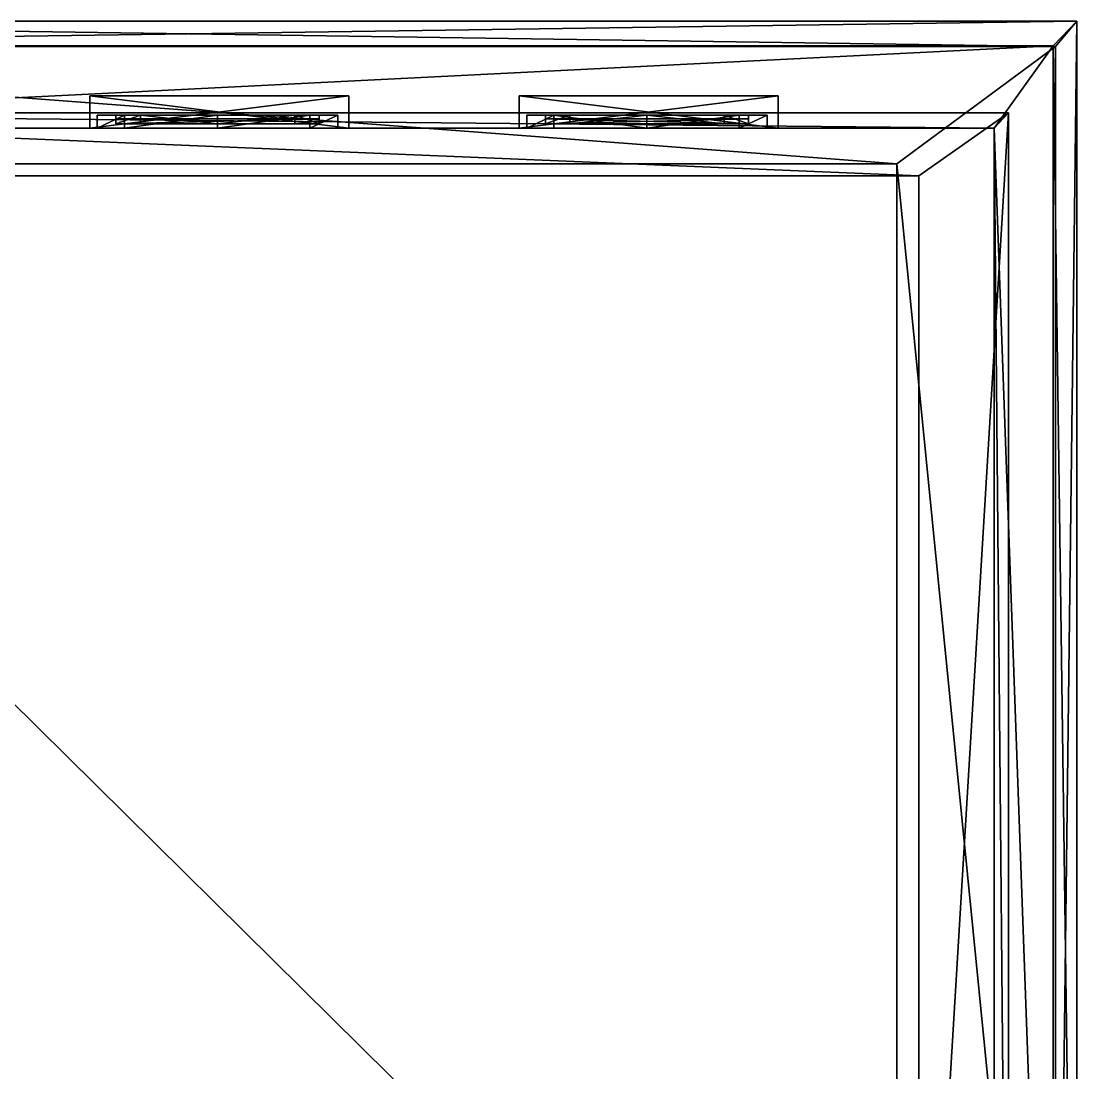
# Model space of a CAD drawing. Extents: x -2.72 to 2.12, y -2.72 to 2.11.
# Drawn here: x -0.3 to 2.121, y -0.308 to 2.105 of the extents above; entities that cross this region are included whole.
import ezdxf

# ---------------------------------------------------------------- set-up
doc = ezdxf.new("R2010")
doc.units = 0
doc.layers.add('Kleines_Haus_Jody', color=254, linetype='CONTINUOUS')

msp = doc.modelspace()

# ---------------------------------------------------------------- meshes
at = {"layer": 'Kleines_Haus_Jody', "color": 254}
mesh = msp.add_polyface(dxfattribs=at)
corners = [(-0.675983, 1.889329, 2.929044), (-0.633182, 1.889329, 2.928937), (-0.633182, 1.889329, 3.613306), (-0.73134, 1.88933, 3.706835), (-0.697573, 1.88933, 3.727545), (-0.909137, 1.88933, 3.78488), (-0.675983, 1.889329, 3.613413), (-0.633182, 1.889329, 3.613306), (-0.633182, 1.889329, 2.928937), (-0.633182, 1.859256, 2.928937), (-0.675983, 1.869481, 2.929044), (-0.675983, 1.889329, 2.929044), (-0.675983, 1.889329, 3.613413), (-0.675983, 1.869481, 3.613413), (-0.675983, 1.889329, 3.613413), (-0.73134, 1.88933, 3.706835), (-0.697573, 1.88933, 3.727545), (-0.697573, 1.859256, 3.727545), (-0.909137, 1.859256, 3.78488), (-0.73134, 1.869481, 3.706835), (-0.73134, 1.88933, 3.706835), (-0.909214, 1.88933, 3.751176), (-0.607961, 1.93414, 2.907348), (-0.607961, 1.859256, 2.907348), (-0.607961, 1.859256, 2.934453), (-1.202221, 1.93414, 2.907348), (-0.607961, 1.93414, 2.907348), (-0.607961, 1.93414, 2.934453), (-0.607961, 1.859256, 2.907348), (-0.607961, 1.93414, 2.907348), (-1.202221, 1.93414, 2.907348), (-0.607961, 1.93414, 2.934453), (-0.607961, 1.859256, 2.934453), (-1.202221, 1.859256, 2.934453), (-0.675983, 1.881128, 3.148319), (-0.675983, 1.881128, 3.170383), (-1.141953, 1.881128, 3.170383), (-0.675983, 1.881128, 3.379014), (-0.675983, 1.881128, 3.401079), (-1.141953, 1.881128, 3.401079), (-1.141953, 1.881128, 3.401079), (-0.675983, 1.881128, 3.401079), (-0.675983, 1.869481, 3.401079), (-0.73134, 1.869481, 3.706835), (-0.909214, 1.869481, 3.751176), (-0.675983, 1.869481, 3.613413), (-1.141953, 1.869481, 3.615597), (-0.125653, 1.88933, 2.934453), (-0.125653, 1.88933, 3.615597), (-0.125652, 1.859256, 3.615597), (-0.143119, 1.934139, 2.934453), (-0.143119, 1.859256, 2.934453), (-0.143119, 1.859256, 2.907348), (-1.903226, 2.10517, 2.131253), (-1.854395, 2.047319, 2.089201), (2.072573, 2.047322, 2.089201), (-1.903226, 2.10517, 2.236997), (-1.903226, 2.10517, 2.131253), (2.121404, 2.105173, 2.131253), (-1.849083, 2.048254, 2.296352), (-1.903226, 2.10517, 2.236997), (2.121405, 2.105173, 2.236997), (-1.703614, 1.859254, 2.296351), (-1.849083, 2.048254, 2.296352), (2.067262, 2.048258, 2.296353), (-0.909214, 1.88933, 3.751176), (-0.675983, 1.869481, 3.613413), (-0.73134, 1.869481, 3.706835), (-0.697573, 1.859256, 3.727545), (-0.697573, 1.88933, 3.727545), (-0.909137, 1.88933, 3.78488), (-0.909214, 1.869481, 3.751176), (-0.607961, 1.93414, 2.934453), (-1.141953, 1.869481, 3.170383), (-0.675983, 1.881128, 3.170383), (-0.675983, 1.869481, 3.170383), (-0.675983, 1.881128, 3.148319), (-1.141953, 1.869481, 3.148319), (-0.675983, 1.869481, 3.148319), (-0.675983, 1.881128, 3.379014), (-1.141953, 1.869481, 3.379014), (-0.675983, 1.869481, 3.379014), (-1.141953, 1.869481, 2.934453), (-0.675983, 1.869481, 2.929044), (-0.125653, 1.859256, 2.934453), (-0.143119, 1.934139, 2.907348), (1.931441, 1.859255, 4.690463), (-1.71649, 1.894776, 4.740113), (-1.703615, 1.859254, 4.690464)]
mesh.append_faces([[corners[k] for k in face] for face in [(0, 1, 2), (3, 4, 5), (6, 2, 4), (7, 8, 9), (10, 11, 12), (13, 14, 15), (16, 17, 18), (19, 20, 21), (22, 23, 24), (25, 26, 27), (28, 29, 30), (31, 32, 33), (34, 35, 36), (37, 38, 39), (40, 41, 42), (43, 44, 45), (44, 46, 45), (47, 48, 49), (50, 51, 52), (53, 54, 55), (56, 57, 58), (59, 60, 61), (62, 63, 64), (0, 2, 6), (3, 5, 65), (6, 4, 3), (10, 12, 66), (13, 15, 67), (7, 68, 69), (16, 18, 70), (19, 21, 71), (22, 24, 72), (73, 74, 75), (76, 77, 78), (79, 80, 81), (45, 82, 83), (47, 49, 84), (50, 52, 85), (86, 87, 88)]], dxfattribs={"color": 254})
mesh = msp.add_polyface(dxfattribs=at)
corners = [(0.383118, 1.889329, 2.929044), (0.425919, 1.889329, 2.928937), (0.425919, 1.889329, 3.613306), (0.327761, 1.88933, 3.706835), (0.361529, 1.88933, 3.727545), (0.149964, 1.88933, 3.78488), (0.383118, 1.889329, 3.613413), (0.425919, 1.889329, 3.613306), (0.425919, 1.889329, 2.928937), (0.425919, 1.859256, 2.928937), (0.383118, 1.869481, 2.929044), (0.383118, 1.889329, 2.929044), (0.383118, 1.889329, 3.613413), (0.383118, 1.869481, 3.613413), (0.383118, 1.889329, 3.613413), (0.327761, 1.88933, 3.706835), (0.361529, 1.88933, 3.727545), (0.361529, 1.859256, 3.727545), (0.149964, 1.859256, 3.78488), (0.45114, 1.934139, 2.907348), (0.45114, 1.859256, 2.907348), (0.45114, 1.859256, 2.934453), (0.45114, 1.934139, 2.934453), (0.45114, 1.859256, 2.934453), (-0.143119, 1.859256, 2.934453), (0.327761, 1.869481, 3.706835), (0.149888, 1.869481, 3.751176), (0.383118, 1.869481, 3.613413), (0.90205, 1.88933, 2.934453), (0.90205, 1.88933, 3.615597), (0.85925, 1.88933, 3.615597), (0.958266, 1.88933, 3.707434), (0.9212, 1.88933, 3.724287), (1.134866, 1.88933, 3.78488), (1.13479, 1.88933, 3.751176), (0.958266, 1.88933, 3.707434), (0.958266, 1.869481, 3.707435), (0.958266, 1.88933, 3.707434), (0.90205, 1.88933, 3.615597), (0.90205, 1.869481, 3.615597), (0.90205, 1.869481, 2.934453), (0.90205, 1.869481, 3.615597), (0.90205, 1.88933, 3.615597), (0.85925, 1.88933, 2.934453), (0.85925, 1.88933, 3.615597), (0.85925, 1.859255, 3.615597), (0.841783, 1.934139, 2.934453), (0.841783, 1.859255, 2.934453), (0.841783, 1.859255, 2.907348), (0.958266, 1.869481, 3.707435), (0.90205, 1.869481, 3.615597), (1.13479, 1.869481, 3.751176), (1.931441, 1.859255, 4.690463), (1.964327, 1.894779, 4.740113), (-1.71649, 1.894776, 4.740113), (0.383118, 1.869481, 3.613413), (0.327761, 1.869481, 3.706835), (0.361529, 1.859256, 3.727545), (0.361529, 1.88933, 3.727545), (0.327761, 1.88933, 3.706835), (0.149888, 1.869481, 3.751176), (0.327761, 1.869481, 3.706835), (0.45114, 1.934139, 2.934453), (0.85925, 1.88933, 2.934453), (0.9212, 1.88933, 3.724287), (0.958266, 1.869481, 3.707435), (0.90205, 1.88933, 2.934453), (0.841783, 1.934139, 2.907348), (0.841783, 1.934139, 2.907348), (1.436042, 1.934139, 2.934453), (0.841783, 1.934139, 2.934453), (1.436042, 1.859255, 2.907348), (0.841783, 1.934139, 2.907348), (0.841783, 1.859255, 2.907348), (-1.854395, 2.047319, 2.089201), (1.708436, 1.777707, 2.089201), (2.072573, 2.047322, 2.089201), (-1.903226, 2.10517, 2.131253), (2.072573, 2.047322, 2.089201), (2.121404, 2.105173, 2.131253), (-1.903226, 2.10517, 2.236997), (2.121404, 2.105173, 2.131253), (2.121405, 2.105173, 2.236997), (-1.849083, 2.048254, 2.296352), (2.121405, 2.105173, 2.236997), (2.067262, 2.048258, 2.296353), (-1.703614, 1.859254, 2.296351), (2.067262, 2.048258, 2.296353), (1.931441, 1.859256, 2.296351)]
mesh.append_faces([[corners[k] for k in face] for face in [(0, 1, 2), (3, 4, 5), (6, 2, 4), (7, 8, 9), (10, 11, 12), (13, 14, 15), (16, 17, 18), (19, 20, 21), (22, 23, 24), (25, 26, 27), (28, 29, 30), (29, 31, 32), (33, 32, 31), (34, 35, 36), (37, 38, 39), (40, 41, 42), (43, 44, 45), (46, 47, 48), (49, 50, 51), (52, 53, 54), (0, 2, 6), (6, 4, 3), (10, 12, 55), (13, 15, 56), (7, 57, 58), (59, 60, 61), (19, 21, 62), (28, 30, 63), (29, 32, 30), (64, 45, 44), (37, 39, 65), (40, 42, 66), (46, 48, 67), (68, 69, 70), (71, 72, 73), (74, 75, 76), (77, 78, 79), (80, 81, 82), (83, 84, 85), (86, 87, 88)]], dxfattribs={"color": 254})
mesh = msp.add_polyface(dxfattribs=at)
corners = [(-0.633182, 1.889329, 3.613306), (-0.633182, 1.859256, 3.613306), (-0.697573, 1.859256, 3.727545), (0.425919, 1.889329, 3.613306), (0.425919, 1.859256, 3.613306), (0.361529, 1.859256, 3.727545), (1.410821, 1.889329, 3.613306), (1.410821, 1.859255, 3.613306), (1.346431, 1.859255, 3.727545), (1.346431, 1.88933, 3.727545), (1.346431, 1.859255, 3.727545), (1.134866, 1.859256, 3.78488), (1.134866, 1.859256, 3.78488), (0.9212, 1.859255, 3.724287), (0.9212, 1.88933, 3.724287), (0.9212, 1.88933, 3.724287), (0.9212, 1.859255, 3.724287), (0.85925, 1.859255, 3.615597), (1.931441, 1.859255, 4.690463), (-1.703615, 1.859254, 4.690464), (-1.703614, 1.859254, 2.296351), (1.964329, -1.743129, 4.740113), (1.964327, 1.894779, 4.740113), (1.931441, 1.859255, 4.690463), (1.708438, -1.639619, 2.089201), (1.708436, 1.777707, 2.089201), (1.708437, 1.777708, 0.000001), (-1.708438, 1.777704, 2.089201), (-1.708439, 1.777707, 0.000001), (1.708437, 1.777708, 0.000001), (-1.854395, 2.047319, 2.089201), (-1.708438, 1.777704, 2.089201), (1.708436, 1.777707, 2.089201), (2.072575, -1.882205, 2.089201), (2.072573, 2.047322, 2.089201), (2.121404, 2.105173, 2.131253), (2.072573, 2.047322, 2.089201), (2.072575, -1.882205, 2.089201), (2.121405, 2.105173, 2.236997), (2.121404, 2.105173, 2.131253), (2.121406, -1.940056, 2.131253), (2.067262, 2.048258, 2.296353), (2.121405, 2.105173, 2.236997), (2.121406, -1.940056, 2.236997), (1.931441, 1.859256, 2.296351), (2.067262, 2.048258, 2.296353), (2.067263, -1.883141, 2.296351), (1.145522, -1.321655, 1.904107), (1.368137, -1.321655, 1.852263), (0.921205, -1.321655, 1.851215), (1.759213, 1.750281, 4.88676), (-1.542773, 1.750279, 4.88676), (-1.71649, 1.894776, 4.740113), (1.759215, -1.513213, 4.88676), (1.759213, 1.750281, 4.88676), (1.964327, 1.894779, 4.740113), (-1.542773, 1.750279, 4.88676), (1.759213, 1.750281, 4.88676), (1.759215, -1.513213, 4.88676), (1.931441, 1.859255, 4.690463), (1.931441, 1.859256, 2.296351), (1.931443, -1.724438, 2.296351), (-0.633182, 1.859256, 2.928937), (0.425919, 1.859256, 2.928937), (1.410821, 1.859255, 2.928937), (0.85925, 1.88933, 2.934453), (0.85925, 1.859255, 2.934453), (1.931441, 1.859256, 2.296351), (1.931443, -1.72444, 4.690462), (1.708439, -1.639619, -0.000001), (1.708436, 1.777707, 2.089201), (1.708438, -1.639619, 2.089201), (2.121406, -1.940056, 2.131253), (2.121406, -1.940056, 2.236997), (2.067263, -1.883141, 2.296351), (1.931443, -1.724438, 2.296351), (1.444558, -1.321655, 0.259412), (0.850461, -1.321655, 1.709108), (1.444557, -1.321655, 1.712928), (1.964327, 1.894779, 4.740113), (1.964329, -1.743129, 4.740113), (-1.542771, -1.513215, 4.88676), (1.931443, -1.72444, 4.690462)]
mesh.append_faces([[corners[k] for k in face] for face in [(0, 1, 2), (3, 4, 5), (6, 7, 8), (9, 10, 11), (12, 13, 14), (15, 16, 17), (18, 19, 20), (21, 22, 23), (24, 25, 26), (27, 28, 29), (30, 31, 32), (33, 34, 32), (35, 36, 37), (38, 39, 40), (41, 42, 43), (44, 45, 46), (47, 48, 49), (50, 51, 52), (53, 54, 55), (56, 57, 58), (59, 60, 61), (0, 62, 1), (3, 63, 4), (6, 64, 7), (65, 17, 66), (18, 20, 67), (21, 23, 68), (24, 26, 69), (27, 29, 70), (33, 32, 71), (35, 37, 72), (38, 40, 73), (41, 43, 74), (44, 46, 75), (76, 77, 78), (48, 77, 49), (50, 52, 79), (53, 55, 80), (56, 58, 81), (59, 61, 82)]], dxfattribs={"color": 254})
mesh = msp.add_polyface(dxfattribs=at)
corners = [(-0.082852, 1.88933, 2.934453), (-0.082852, 1.88933, 3.615597), (-0.125653, 1.88933, 3.615597), (-0.026636, 1.88933, 3.707434), (-0.063703, 1.88933, 3.724287), (0.149964, 1.88933, 3.78488), (0.327761, 1.88933, 3.706835), (0.149888, 1.88933, 3.751176), (0.149888, 1.869481, 3.751176), (-0.026636, 1.88933, 3.707434), (0.149964, 1.88933, 3.78488), (0.149964, 1.859256, 3.78488), (-0.063703, 1.859256, 3.724287), (-0.063703, 1.88933, 3.724287), (-0.063703, 1.859256, 3.724287), (-0.125652, 1.859256, 3.615597), (-0.026636, 1.88933, 3.707434), (-0.082852, 1.88933, 3.615597), (-0.082852, 1.869481, 3.615597), (-0.082852, 1.869481, 2.934453), (-0.082852, 1.869481, 3.615597), (-0.082852, 1.88933, 3.615597), (-0.143119, 1.934139, 2.907348), (0.45114, 1.934139, 2.907348), (0.45114, 1.934139, 2.934453), (0.45114, 1.859256, 2.907348), (0.45114, 1.934139, 2.907348), (-0.143119, 1.934139, 2.907348), (0.383118, 1.881128, 3.148319), (0.383118, 1.881128, 3.170383), (-0.082852, 1.881128, 3.170383), (-0.082852, 1.869481, 3.170383), (-0.082852, 1.881128, 3.170383), (0.383118, 1.881128, 3.170383), (0.383118, 1.881128, 3.148319), (-0.082852, 1.881128, 3.148319), (-0.082852, 1.869481, 3.148319), (0.383118, 1.881128, 3.379014), (0.383118, 1.881128, 3.401079), (-0.082852, 1.881128, 3.401079), (-0.082852, 1.869481, 3.401078), (-0.082852, 1.881128, 3.401079), (0.383118, 1.881128, 3.401079), (0.383118, 1.881128, 3.379014), (-0.082852, 1.881128, 3.379014), (-0.082852, 1.869481, 3.379014), (0.383118, 1.869481, 3.613413), (-0.082852, 1.869481, 3.615597), (-0.082852, 1.869481, 2.934453), (-0.026636, 1.869481, 3.707435), (0.149888, 1.869481, 3.751176), (-0.125653, 1.88933, 2.934453), (0.149888, 1.88933, 3.751176), (0.327761, 1.88933, 3.706835), (0.361529, 1.88933, 3.727545), (0.149964, 1.859256, 3.78488), (0.149964, 1.88933, 3.78488), (-0.026636, 1.869481, 3.707435), (-0.063703, 1.88933, 3.724287), (-0.125653, 1.88933, 3.615597), (-0.026636, 1.869481, 3.707435), (-0.082852, 1.88933, 2.934453), (-0.143119, 1.934139, 2.934453), (-0.143119, 1.859256, 2.907348), (0.45114, 1.934139, 2.934453), (-0.143119, 1.859256, 2.934453), (-0.143119, 1.934139, 2.934453), (-0.082852, 1.881128, 3.148319), (0.383118, 1.869481, 3.170383), (0.383118, 1.869481, 3.148319), (-0.082852, 1.881128, 3.379014), (0.383118, 1.869481, 3.401079), (0.383118, 1.869481, 3.379014), (0.383118, 1.869481, 2.929044)]
mesh.append_faces([[corners[k] for k in face] for face in [(0, 1, 2), (1, 3, 4), (5, 4, 3), (6, 7, 8), (8, 7, 9), (10, 11, 12), (13, 14, 15), (16, 17, 18), (19, 20, 21), (22, 23, 24), (25, 26, 27), (28, 29, 30), (31, 32, 33), (34, 35, 36), (37, 38, 39), (40, 41, 42), (43, 44, 45), (46, 47, 48), (49, 47, 50), (50, 47, 46), (0, 2, 51), (1, 4, 2), (5, 3, 52), (53, 5, 52), (54, 55, 56), (8, 9, 57), (10, 12, 58), (13, 15, 59), (16, 18, 60), (19, 21, 61), (22, 24, 62), (25, 27, 63), (64, 65, 66), (28, 30, 67), (31, 33, 68), (34, 36, 69), (37, 39, 70), (40, 42, 71), (43, 45, 72), (46, 48, 73)]], dxfattribs={"color": 254})
mesh = msp.add_polyface(dxfattribs=at)
corners = [(1.368021, 1.889329, 2.929044), (1.410821, 1.889329, 2.928937), (1.410821, 1.889329, 3.613306), (1.312663, 1.88933, 3.706835), (1.346431, 1.88933, 3.727545), (1.134866, 1.88933, 3.78488), (1.368021, 1.889329, 3.613413), (1.410821, 1.889329, 3.613306), (1.410821, 1.889329, 2.928937), (1.410821, 1.859255, 2.928937), (1.368021, 1.869481, 2.929044), (1.368021, 1.889329, 2.929044), (1.368021, 1.889329, 3.613413), (1.368021, 1.869481, 3.613413), (1.368021, 1.889329, 3.613413), (1.312663, 1.88933, 3.706835), (1.312663, 1.86948, 3.706835), (1.312663, 1.88933, 3.706835), (1.13479, 1.88933, 3.751176), (1.436043, 1.934139, 2.907348), (1.436042, 1.859255, 2.907348), (1.436042, 1.859255, 2.934453), (0.841783, 1.934139, 2.907348), (1.436043, 1.934139, 2.907348), (1.436042, 1.934139, 2.934453), (1.436042, 1.859255, 2.907348), (1.436043, 1.934139, 2.907348), (0.841783, 1.934139, 2.907348), (1.436042, 1.934139, 2.934453), (1.436042, 1.859255, 2.934453), (0.841783, 1.859255, 2.934453), (1.368021, 1.881128, 3.148319), (1.368021, 1.881128, 3.170383), (0.90205, 1.881128, 3.170383), (0.90205, 1.869481, 3.170383), (0.90205, 1.881128, 3.170383), (1.368021, 1.881128, 3.170383), (1.368021, 1.881128, 3.148319), (0.90205, 1.881128, 3.148319), (0.90205, 1.869481, 3.148319), (1.368021, 1.881128, 3.379014), (1.368021, 1.881128, 3.401079), (0.90205, 1.881128, 3.401079), (0.90205, 1.881128, 3.401079), (1.368021, 1.881128, 3.401079), (1.368021, 1.869481, 3.401079), (1.368021, 1.881128, 3.379014), (0.90205, 1.881128, 3.379014), (0.90205, 1.869481, 3.379014), (1.368021, 1.869481, 3.613413), (0.90205, 1.869481, 3.615597), (0.90205, 1.869481, 2.934453), (1.312663, 1.86948, 3.706835), (1.13479, 1.869481, 3.751176), (0.958266, 1.88933, 3.707434), (1.13479, 1.88933, 3.751176), (1.368021, 1.869481, 3.613413), (1.312663, 1.86948, 3.706835), (1.346431, 1.859255, 3.727545), (1.346431, 1.88933, 3.727545), (1.346431, 1.88933, 3.727545), (1.134866, 1.859256, 3.78488), (1.134866, 1.88933, 3.78488), (1.13479, 1.869481, 3.751176), (0.958266, 1.869481, 3.707435), (1.134866, 1.859256, 3.78488), (0.9212, 1.88933, 3.724287), (1.134866, 1.88933, 3.78488), (1.436042, 1.934139, 2.934453), (0.841783, 1.934139, 2.934453), (0.90205, 1.881128, 3.148319), (1.368021, 1.869481, 3.170383), (1.368021, 1.869481, 3.148319), (0.90205, 1.881128, 3.379014), (0.90205, 1.869481, 3.401078), (1.368021, 1.869481, 3.379014), (1.368021, 1.869481, 2.929044)]
mesh.append_faces([[corners[k] for k in face] for face in [(0, 1, 2), (3, 4, 5), (6, 2, 4), (7, 8, 9), (10, 11, 12), (13, 14, 15), (16, 17, 18), (19, 20, 21), (22, 23, 24), (25, 26, 27), (28, 29, 30), (31, 32, 33), (34, 35, 36), (37, 38, 39), (40, 41, 42), (43, 44, 45), (46, 47, 48), (49, 50, 51), (52, 53, 49), (53, 50, 49), (0, 2, 6), (5, 54, 55), (3, 5, 55), (6, 4, 3), (10, 12, 56), (13, 15, 57), (7, 58, 59), (60, 61, 62), (16, 18, 63), (18, 64, 63), (65, 66, 67), (19, 21, 68), (28, 30, 69), (31, 33, 70), (34, 36, 71), (37, 39, 72), (40, 42, 73), (43, 45, 74), (46, 48, 75), (49, 51, 76)]], dxfattribs={"color": 254})

doc.saveas('drawing.dxf')
